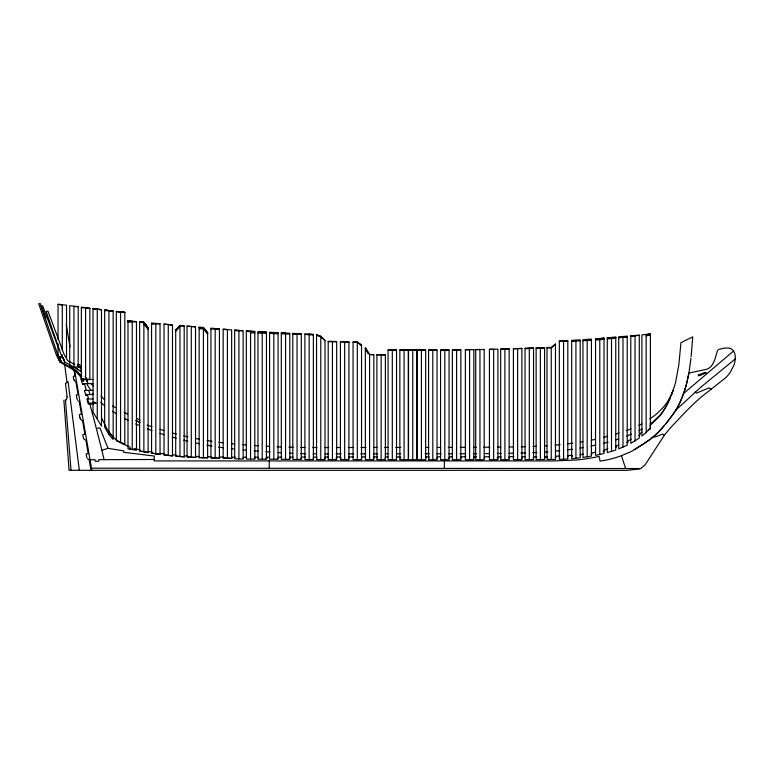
<?xml version="1.0" encoding="UTF-8"?>
<svg xmlns="http://www.w3.org/2000/svg" width="774" height="774" viewBox="0 0 774 774"><rect width="100%" height="100%" fill="white"/><g stroke="black" fill="none" stroke-linecap="round" stroke-linejoin="round"><path stroke-width="1.16" d="M429.115 457.879L429.115 456.824L426.058 456.815L426.058 457.879L425.294 457.879M67.096 396.627L66.748 398.542M211.418 457.937L211.447 456.883L207.625 456.776L207.596 457.84L206.832 457.821M74.381 369.256L91.854 470.321L626.979 470.321L639.556 468.928A8.059 8.059 0 0 0 640.214 468.686L640.562 468.531A5.321 5.321 0 0 0 640.901 468.347L644.142 465.725A12.442 12.442 0 0 0 644.732 465.106A11.039 11.039 0 0 0 645.264 464.468A24.217 24.217 0 0 0 646.048 463.384L664.392 435.201A143.577 143.577 0 0 1 672.325 425.816L686.819 410.597A210.122 210.122 0 0 1 702.26 396.211L725.76 377.664A38.777 38.777 0 0 0 727.986 375.235A31.57 31.57 0 0 0 729.35 373.503A28.067 28.067 0 0 0 730.298 372.12L733.849 365.376A14.706 14.706 0 0 0 734.342 363.867L734.72 362.309A28.899 28.899 0 0 0 735.097 360.007L735.3 357.288A15.432 15.432 0 0 0 735.271 356.195A13.235 13.235 0 0 0 735.213 355.489L734.681 353.321A11.3 11.3 0 0 0 734.352 352.567L733.413 350.912A6.24 6.24 0 0 0 733.181 350.583L733.007 350.37A5.079 5.079 0 0 0 732.726 350.061A6.076 6.076 0 0 0 732.407 349.761L732.059 349.471A9.578 9.578 0 0 0 731.682 349.19A7.963 7.963 0 0 0 731.014 348.793L730.482 348.532A7.614 7.614 0 0 0 730.095 348.387M691.134 356.524L692.73 336.864L680.946 342.65L678.856 364.699L675.683 381.969A99.962 99.962 0 0 1 674.686 385.646L669.916 398.542A99.778 99.778 0 0 1 668.678 401.329A88.062 88.062 0 0 1 667.681 403.389L667.333 404.076A70.473 70.473 0 0 1 666.269 406.098L663.753 410.326A53.387 53.387 0 0 1 662.873 411.652L661.789 413.2A62.636 62.636 0 0 1 659.941 415.638L649.734 425.923M690.959 358.207L689.005 372.488L686.538 383.817M687.554 379.705L688.899 373.058L706.323 369.353A18.025 18.025 0 0 0 707.765 368.743L708.5 368.366A11.62 11.62 0 0 0 709.168 367.969L709.777 367.544A8.882 8.882 0 0 0 710.532 366.905L711.045 366.373A10.681 10.681 0 0 0 711.383 365.976A12.442 12.442 0 0 0 711.877 365.338L712.032 365.105A18.324 18.324 0 0 0 712.806 363.877A26.655 26.655 0 0 0 713.667 362.232L714.209 361.052A32.663 32.663 0 0 0 714.944 359.213L717.237 351.367A8.166 8.166 0 0 1 717.459 350.883L717.759 350.351A4.392 4.392 0 0 1 717.943 350.08M698.283 375.003L705.143 372.323L705.956 372.72M687.302 380.789L686.315 384.639A119.041 119.041 0 0 1 685.629 387.087A116.313 116.313 0 0 1 684.893 389.516A107.228 107.228 0 0 1 684.1 391.934L683.539 393.54A106.338 106.338 0 0 1 681.768 398.204L681.12 399.771A97.621 97.621 0 0 1 680.094 402.093A82.721 82.721 0 0 1 679.001 404.396A70.589 70.589 0 0 1 677.018 408.14L673.641 413.442A111.321 111.321 0 0 1 672.161 415.512L665.447 424.239M686.248 384.891L685.793 386.526A107.867 107.867 0 0 1 685.067 388.964A113.168 113.168 0 0 1 683.742 392.989L682.262 396.956A103.88 103.88 0 0 1 680.636 400.874A86.862 86.862 0 0 1 679.582 403.186L678.063 406.215A67.522 67.522 0 0 1 677.26 407.704A62.8 62.8 0 0 1 675.973 409.901L675.063 411.333A78.929 78.929 0 0 1 673.68 413.403A85.769 85.769 0 0 1 672.693 414.787L671.697 416.151M672.77 391.451L671.9 393.705M66.738 398.562L66.429 399.268M671.31 395.175L671.697 394.198M670.507 397.139L668.591 401.503A74.391 74.391 0 0 1 667.904 402.935L667.672 403.418M667.43 403.883L667.188 404.357A59.317 59.317 0 0 1 666.443 405.76L665.93 406.689A66.187 66.187 0 0 1 664.74 408.749A65.413 65.413 0 0 1 663.095 411.323L662.757 411.826A39.58 39.58 0 0 1 660.725 414.545L652.724 422.082A72.65 72.65 0 0 1 649.957 424.046M66.322 399.461L66.022 399.945M671.184 416.828L669.142 419.537M668.63 420.205L667.033 422.256M177.827 329.008L179.955 326.28M175.708 331.291L179.955 326.028L184.193 325.999M666.008 423.542L658.693 431.844A80.08 80.08 0 0 1 656.874 433.624L653.304 436.788A82.025 82.025 0 0 1 650.653 438.906A94.254 94.254 0 0 1 649.299 439.922L642.314 444.731M664.402 425.507L662.157 428.128M648.506 429.715L650.392 429.019L650.392 334.029L641.907 334.9L641.907 436.023L646.155 432.56L650.392 427.722M661.596 428.757L661.025 429.386A95.928 95.928 0 0 1 659.322 431.195A79.809 79.809 0 0 1 658.132 432.405L656.294 434.166A79.741 79.741 0 0 1 654.398 435.859L653.711 436.449A79.712 79.712 0 0 1 651.747 438.055A86.098 86.098 0 0 1 649.725 439.603A99.74 99.74 0 0 1 648.36 440.609A119.331 119.331 0 0 1 646.28 442.07L631.342 451.465L621.445 455.673A97.34 97.34 0 0 1 600.111 461.091L599.086 456.36A163.672 163.672 0 0 1 576.611 459.998L553.845 460.917L154.113 460.917L154.297 456.05L123.666 452.297L123.753 450.865L108.012 448.339L101.868 450.265L104.103 459.659M175.708 330.121L179.955 325.486L184.193 325.844L184.193 456.815L175.708 456.167L175.708 330.034L179.955 325.486L179.955 456.515M65.925 400.061L65.268 400.11M675.789 410.181L700.412 387.532L735.213 358.981M178.252 328.176L179.955 326.618M551.243 347.526L555.48 343.869L555.48 459.437L547.005 459.504L547.005 347.468L551.243 347.526L551.243 459.485M683.539 393.54L733.52 351.067M555.48 344.324L551.243 347.913L547.005 347.836M641.965 432.095L639.498 433.914L640.117 434.765L638.86 435.665M65.49 383.565L68.083 381.698L79.335 470.321L91.051 470.321L89.049 459.437A4.983 4.983 0 0 1 88.449 459.33L87.356 458.624M635.038 440.851L639.285 438.016L639.285 335.132L630.8 335.839L630.8 443.318L635.038 440.851L635.038 335.49L630.8 335.984M642.062 444.905L634.409 449.655M631.149 439.255L627.772 441.054L628.256 441.993L626.863 442.68M641.84 423.939L640.34 424.742A75.852 75.852 0 0 1 638.831 425.516M639.063 430.557L639.827 430.18A100.852 100.852 0 0 0 642.091 429.028M646.155 336.1L650.392 334.029L647.209 334.842M718.765 349.393L723.99 348.203A29.712 29.712 0 0 1 726.399 348.029A19.872 19.872 0 0 1 727.473 348.019A16.08 16.08 0 0 1 728.431 348.068L729.824 348.3M622.983 447.091L627.221 445.166L627.221 336.129L618.745 336.864L618.745 448.843L622.983 447.091L622.983 336.487M631.371 434.108L626.669 436.052M618.687 445.06L615.833 446.143L616.201 447.14L615.485 447.401M631.071 428.912L626.292 430.654M648.273 429.802L648.98 429.541M611.518 451.377L615.756 449.965L615.756 337.125L607.28 337.861L607.28 452.606L611.518 451.377L611.518 337.493L615.756 337.406M618.697 438.935L615.475 439.98M607.89 448.881L604.242 450.004L604.542 451.019L603.062 451.455M619.036 433.005L615.785 433.991M607.648 436.333L603.546 437.426M608.151 442.109L603.217 443.376M599.782 454.435L604.02 453.448L604.02 338.132L595.545 338.789L595.545 455.335L599.782 454.435L599.782 338.47M595.293 439.361L591.143 440.213M595.786 445.079L590.804 446.105M87.114 399.636L88.468 404.115L89.929 404.115L96.363 428.506L99.923 427.877L108.012 448.339M591.055 454.203L591.81 454.067L591.626 453.032A107.925 107.925 0 0 0 593.871 452.597A107.876 107.876 0 0 0 595.37 452.287M583.306 447.488L579.958 448.049M587.185 456.815L591.423 456.089L591.423 339.089L582.938 339.68L582.938 457.444L587.185 456.815L587.185 339.389M582.803 441.702L580.287 442.099M595.545 339.418L597.663 339.089M630.8 336.448L639.285 335.258M600.837 338.596L604.02 338.132M622.983 337.116L627.221 336.516M572.412 449.181L567.371 449.849M572.741 443.173L567.69 443.812M575.933 458.295L580.181 457.802L580.181 339.854L571.696 340.386L571.696 458.692L575.933 458.295L575.933 340.125M627.221 336.884L618.745 337.793M583.315 454.241L580.277 454.561L580.374 455.615M647.567 334.339L648.98 334.184M587.185 339.912L585.067 340.144L587.185 340.047M607.28 338.973L615.756 338.074M559.796 450.71L555.577 451.126M560.105 444.644L555.045 445.118M81.367 379.531L89.842 379.483L89.842 308.091L81.367 307.191L81.367 379.531L85.604 379.057M619.81 337.087L627.221 336.477M604.02 339.293L595.545 340.038M540.358 347.961L544.596 347.584L544.596 459.514L536.121 459.553L536.121 347.816L544.596 347.536M611.518 337.841L615.756 337.483M607.28 337.861L611.518 337.503M601.901 338.606L604.02 338.441M595.545 339.118L597.663 338.954M547.973 451.774L544.596 452.016M572.741 456.263L571.976 456.321L571.899 455.267L568.097 455.528L568.164 456.583L567.4 456.631M547.431 445.698L544.896 445.863M630.8 336.245L635.038 335.974M136.466 321.732L127.991 322.168M563.569 340.86L567.806 340.618L567.806 458.972L559.331 459.33L559.331 340.86L563.569 340.86L563.569 459.185M536.972 452.471L532.744 452.674M571.696 340.947L575.933 340.734M591.423 340.337L582.938 340.715M555.181 457.308L555.945 457.27L555.887 456.215L559.708 456.012L559.766 457.066M622.983 337.048L627.221 336.854M567.806 341.247L559.331 341.382M536.43 446.308L533.044 446.443M580.181 340.792L571.696 341.102M517.642 348.513L513.404 348.668L513.404 459.65L521.889 459.621L521.889 348.348L517.642 348.513L517.642 459.64M529.3 348.058L525.053 348.223L525.053 459.611L533.538 459.562L533.538 347.903L529.3 348.058L529.3 459.582M500.672 349.161L509.147 348.822L509.147 459.669L500.672 459.688L500.672 349.093L509.147 348.881M526.117 348.677L533.538 348.358L525.053 348.464M452.364 350.032L460.84 349.751L460.84 459.717L452.364 459.717L452.364 349.867L460.84 349.829M536.121 348.184L544.596 347.952M525.12 452.964L520.883 453.09M521.889 348.552L513.404 348.784M544.47 457.715L545.235 457.695L545.206 456.641L547.499 456.573L547.528 457.627M151.559 323.929L160.034 323.774L160.034 454.396L151.936 453.196L152.11 452.151L148.337 451.513L148.163 452.558L139.871 451.019L140.084 449.984L134.134 448.475L134.134 449.471L129.993 449.471L129.993 447.062A63.071 63.071 0 0 1 121.179 442.892L116.235 439.758A38.777 38.777 0 0 1 112.511 436.333L107.17 429.289L101.5 417.737M58.05 343.83L58.05 356.853L62.288 356.756M525.42 446.675L521.183 446.762M489.429 349.335L493.667 349.258L493.667 459.698L489.429 459.698L489.429 349.335L497.905 349.171L497.905 459.688L493.667 459.698M513.259 453.254L509.021 453.332M513.559 446.898L509.321 446.966M473.843 349.625L465.368 349.684L465.368 459.717L473.843 459.708L473.843 349.558M465.368 349.761L469.605 349.693M484.185 349.49L475.71 349.529L475.71 459.708L484.185 459.698L484.185 349.413M475.71 349.606L479.948 349.548L479.948 459.708M497.45 447.111L500.846 447.072M497.15 453.487L501.388 453.438M388.064 350.138L396.54 350.071M444.818 349.954L449.055 349.906L449.055 459.708L440.58 459.708L440.58 349.983L444.818 349.954L444.818 459.708M449.055 350.071L440.58 350.148M489.826 447.188L483.885 447.227M392.302 349.906L388.064 349.935L388.064 459.659L396.54 459.669L396.54 349.887L392.302 349.906L392.302 459.669M476.262 447.275L473.717 447.295M473.417 453.661L476.813 453.641M484.437 453.593L489.526 453.554M536.808 456.776L533.75 456.786L533.75 457.85L532.986 457.85M69.708 362.958L69.708 305.72L78.184 306.649L78.184 367.04L69.708 367.05L69.708 364.041M460.153 447.362L465.242 447.343M273.822 459.214L269.584 459.234L269.584 332.22L278.059 332.704L278.059 459.253L273.822 459.214L273.822 332.472M452.529 447.391L448.291 447.411M448.833 453.757L452.229 453.748M459.853 453.719L465.793 453.699M269.487 457.182L267.194 457.182L267.194 458.247L265.666 458.247M281.707 457.134L278.65 457.144L278.659 458.208L277.131 458.208M293.162 457.105L290.105 457.115L290.115 458.169L289.35 458.179M305.382 457.076L301.56 457.086L301.57 458.14L300.805 458.14M353.505 456.931L348.919 456.95L348.919 458.005M365.725 456.892L361.903 456.902L361.903 457.966L361.139 457.966M476.465 456.776L474.181 456.786L474.181 457.85L473.417 457.85M254.211 458.285L254.975 458.285L254.975 457.221L258.032 457.211L258.032 458.276M313.025 458.111L313.789 458.111L313.789 457.047L316.073 457.047L316.837 457.047L316.847 458.102M324.48 458.082L325.244 458.082L325.244 457.018L328.292 457.008L328.302 458.073M335.935 458.053L337.464 456.989L340.521 456.979L340.521 458.034L341.286 458.034M373.358 457.927L374.123 457.927L374.123 456.873L376.416 456.863L377.18 456.863L377.18 457.918M384.813 457.898L385.578 457.898L385.578 456.844L387.871 456.834M497.092 457.763L498.62 457.753L498.62 456.699L500.913 456.689L500.913 457.753M484.108 457.811L485.637 456.747L489.458 456.728L489.458 457.792M154.161 459.475L98.753 459.679L98.704 461.217L95.308 461.285L94.95 459.688L90.026 459.708M432.801 350.003L437.039 349.993L437.039 459.708L428.564 459.708L428.564 350.003L432.801 350.003L432.801 459.708M437.039 350.158L428.564 350.158M58.05 356.853L62.288 356.843L62.288 354.802M316.905 447.546L312.667 447.546M324.529 447.527L328.766 447.527M336.4 447.527L340.637 447.517M348.261 447.507L353.35 447.498M360.984 447.478L366.063 447.469M373.697 447.459L377.083 447.449M384.717 447.449L388.103 447.449M425.4 447.449L428.796 447.44M437.271 447.43L440.658 447.43M341.189 453.874L336.1 453.883M348.813 453.854L353.05 453.845M360.684 453.835L365.763 453.825M373.397 453.816L377.635 453.816M387.803 453.806L385.259 453.806M425.1 453.796L429.338 453.796M436.971 453.787L441.209 453.777M452.026 456.824L449.733 456.824L449.733 457.889L448.214 457.889M465.774 456.815L461.198 456.815L461.198 457.879L460.433 457.879M396.278 457.879L397.797 456.815L400.09 456.815L400.09 457.879L400.855 457.879M640.562 468.531L91.487 468.183M399.848 350.061L408.324 350.071M77.661 364.496L79.703 364.496L80.825 368.898M81.26 379.492L86.417 379.492A14.909 14.716 0 0 0 85.13 376.328M93.015 379.492L86.659 379.492L87.143 381.079L86.417 381.079M82.508 383.623L93.015 383.623M84.434 390.406L93.015 390.406M85.624 394.537L93.015 394.537M86.969 398.987L93.015 398.987M95.347 402.383L93.015 402.383L94.728 403.119L93.015 402.296M88.207 403.119L96.411 403.119M89.929 404.115L93.248 404.115M395.737 447.449L400.816 447.449M396.278 453.806L400.516 453.806M325.08 453.903L328.466 453.893M246.567 457.231L243.52 457.231L243.52 458.285L242.755 458.285M508.547 457.734L509.311 457.734L509.311 456.67L513.897 456.679M344.662 459.63L348.91 459.63L348.91 341.808L340.425 341.595L340.425 459.63L344.662 459.63L344.662 341.702M421.424 459.698L421.424 349.974L408.517 349.906L408.517 459.688L416.993 459.698L416.993 349.954M404.086 349.896L399.848 349.887L399.848 459.679L408.324 459.688L408.324 349.906L404.086 349.896L404.086 459.679M69.708 366.76L73.946 366.76M69.708 366.934L73.946 366.934M440.57 456.824L437.513 456.824L437.513 457.889L436.749 457.889M332.433 459.611L336.671 459.621L336.671 341.498L328.195 341.286L328.195 459.601L332.433 459.611L332.433 341.392M408.517 350.071L416.993 350.109M309.136 459.553L313.373 459.562L313.373 334.349L304.898 333.826L304.898 459.524L309.136 459.553L309.136 334.049M417.186 350.109L425.661 349.993L425.661 459.698L417.186 459.698L417.186 349.954M421.424 350.129L425.661 350.148M235.112 457.202L232.065 457.182L232.055 458.247L231.291 458.237M262.222 459.205L266.459 459.234L266.459 332.036L257.984 331.543L257.984 459.176L262.222 459.205L262.222 331.794M316.605 453.874L313.209 453.845M305.033 447.507L300.796 447.459M525.352 456.757L522.295 456.737L522.286 457.792L521.521 457.782M227.401 458.198L231.649 458.237L231.649 329.898L223.164 329.211L223.164 458.15L227.401 458.198L227.401 329.56L223.164 329.347M250.573 459.108L254.81 459.146L254.81 331.369L246.335 330.875L246.335 459.059L250.573 459.108L250.573 331.127M199.15 328.776L203.388 328.824L207.625 333.846M226.705 458.198L229.762 458.227M225.176 458.179L225.94 458.189M224.412 458.169L223.647 458.16L223.657 457.095L219.845 457.047L219.826 458.102L218.297 458.073M376.909 354.821L385.384 354.966M292.795 334.145L301.27 334.339M215.172 458.014L219.41 458.092L219.41 328.892L210.934 328.157L210.934 457.927L215.172 458.014L215.172 328.524M369.595 354.521L373.832 354.608L373.832 459.64L365.357 459.64L365.357 347.845L369.595 354.521L369.595 459.64M214.475 458.005L216.768 458.053M238.924 458.924L243.162 459.011L243.162 330.692L234.677 330.121L234.677 458.759L238.924 458.924L238.924 330.411M250.573 332.781L254.81 332.868M328.195 341.644L336.671 341.837M340.425 341.924L348.91 342.108M305.585 453.728L300.496 453.603M213.711 457.985L212.182 457.956M215.172 329.192L219.41 329.289M353.07 342.205L357.307 342.302L361.545 345.204M289.805 334.078L281.32 333.836M357.307 342.011L353.07 341.905L353.07 459.64L361.545 459.64L361.545 344.972L357.307 342.011L357.307 459.64M79.316 470.253L69.08 470.321L63.865 400.148M73.946 306.562L78.184 306.668M219.41 329.24L210.934 328.989M293.172 447.314L288.934 447.188M257.984 332.984L266.459 333.255M345.726 342.253L348.91 342.35M190.007 457.163L196.132 457.453L196.17 456.389L199.228 456.515L199.189 457.569L207.625 457.84L207.625 332.656L203.388 327.499L199.15 327.131L199.15 457.569L200.718 457.627M205.303 457.773L201.482 457.657M297.032 333.526L292.795 333.381L292.795 459.427L301.27 459.504L301.27 333.681L297.032 333.526L297.032 459.466M254.81 331.669L246.335 331.282M292.795 333.546L301.27 333.894M278.059 333.739L269.584 333.391M224.228 329.424L227.401 329.56M281.31 446.917L277.073 446.733M285.558 333.081L289.805 333.265L289.805 459.388L281.32 459.292L281.32 332.878L285.558 333.081L285.558 459.34M373.832 354.763L369.595 354.579L365.357 348.019M292.872 453.322L289.486 453.177M260.103 331.949L266.459 332.249M191.284 457.221L195.522 457.424L195.522 326.812L187.047 326.096L187.047 456.989L191.284 457.221L191.284 326.454L187.047 326.202M139.639 322.119L143.877 322.323L148.115 327.692L148.115 452.538L139.639 450.952L139.639 321.916L143.877 322.323L148.115 327.808M304.898 334.436L313.373 334.919M269.449 446.356L266.072 446.182M646.155 432.56L646.155 334.494L650.392 334.726M189.243 457.115L187.714 457.037L187.782 455.973L184.734 455.789L184.667 456.844L182.374 456.689M281.32 332.975L285.558 333.207M281.02 452.722L277.634 452.519M273.822 332.549L278.059 332.801M258.448 445.747L254.22 445.485M270.029 452.026L265.801 451.726M246.606 444.982L242.378 444.673M181.609 456.641L176.259 456.215L176.356 455.16L172.554 454.812L172.447 455.867L166.352 455.209M81.367 307.665L85.604 307.975M309.136 334.3L313.373 334.61M258.187 451.174L253.959 450.845M104.674 310.635L106.793 310.8M85.604 308.1L89.842 308.439M109.976 311.051L113.149 311.303M164.02 324.122L172.496 324.848L172.496 455.867L164.02 454.918L164.02 324.122L168.258 324.616M246.335 331.33L250.573 331.698M165.597 455.122L164.069 454.938L164.204 453.883L160.421 453.39L160.276 454.435L151.559 453.119L151.559 323.019L160.034 323.774M246.364 450.216L242.988 449.917M234.783 444.044L231.407 443.715M139.639 321.916L143.877 322.323L148.115 328.137M132.228 321.2L136.466 321.616L136.466 450.313L127.991 448.756L127.991 320.784L132.228 321.2L132.228 449.481M124.808 312.522L117.387 311.748M234.677 330.488L238.924 330.914M234.677 330.121L242.098 330.895M191.284 326.454L195.522 326.899M234.551 449.075L231.174 448.707M108.911 310.597L113.149 311.071L113.149 439.458L108.911 434.475L104.674 427.19L104.674 310.006L113.149 311.08L104.674 310.132L108.911 310.597L108.911 434.475M98.317 309.358L101.491 309.774L93.015 308.584L93.015 412.107L101.491 426.135L101.491 309.639L93.015 308.584L97.253 309.223M116.332 311.448L124.808 312.386L124.808 444.102L116.332 440.841L116.332 311.419L124.808 312.367L120.57 311.912L120.57 442.593M58.05 339.186L58.05 304.211L66.525 305.246L66.525 356.843M222.98 442.796L218.771 442.273M223.609 447.769L218.568 447.072M172.496 325.099L168.258 324.49L168.258 455.422M212.057 441.335L207.035 440.541M127.991 320.784L132.228 321.433M646.155 334.494L650.392 335.161M199.15 327.518L201.269 327.866M211.873 446.027L206.861 445.166M199.15 327.383L201.269 327.741M58.05 304.366L62.288 305.101M170.377 325.003L172.496 325.399M199.518 439.226L195.358 438.413M199.363 443.725L195.222 442.854M93.015 308.807L95.134 309.261M151.559 323.406L153.678 323.861M187.898 436.826L183.767 435.868M187.782 441.161L183.661 440.154M127.991 320.949L130.109 321.491M176.366 434.021L172.273 432.927M176.278 438.229L172.196 437.087M164.127 430.596L160.063 429.357M164.078 434.659L160.044 433.363M151.994 426.764L147.186 425.11M152.023 430.615L147.254 428.844M316.547 335.161L320.784 336.767L325.022 340.676M320.784 336.284L316.547 334.639L316.547 459.572L325.022 459.601L325.022 340.27L320.784 336.284L320.784 459.582M316.547 334.881L320.784 336.593L322.477 338.248M140.055 422.411L135.885 420.64M139.107 422.024L139.755 422.285M138.488 421.762L136.156 420.756M139.417 425.623L135.547 423.891M127.72 414.216L124.111 412.387M128.174 420.388L124.421 418.444M74.73 364.448L67.744 360.752L64.087 354.328L48.046 311.312L46.14 311.312L61.136 354.753A59.637 58.843 0 0 1 64.735 362.058L75.291 367.795L81.686 372.207M136.901 418.453L139.949 420.127M121.179 442.892L122.892 443.841M58.253 347.584L42.754 306.02L40.993 306.02L57.808 354.753A58.843 58.621 0 0 1 61.417 362.058L76.626 370.785L81.821 376.348M45.85 318.308L40.403 303.679L38.7 303.679L56.328 354.753A58.543 58.524 0 0 1 59.927 362.058L75.136 370.794L80.341 376.358A14.609 14.609 0 0 1 81.715 379.492L81.715 380.972M711.432 389.245L709.1 387.88L696.397 393.173L695.216 392.137M75.281 367.785L77.942 369.401M116.477 413.887L112.491 411.333M77.352 365.928L81.357 368.559M77.564 366.054L81.522 368.676M112.694 405.944L115.258 407.53M84.463 439.448L84.869 439.69A2.854 2.854 0 0 0 85.169 439.816L85.885 440.019L88.207 453.661L86.175 453.903L86.591 456.65A9.259 9.259 0 0 0 86.756 457.347L86.852 457.627M359.852 344.42L361.545 345.649M78.416 400.98L78.484 401.029A4.847 4.847 0 0 0 79.229 401.474L81.493 414.235L79.374 414.506L79.596 416.209A16.225 16.225 0 0 0 79.78 417.167A13.042 13.042 0 0 0 79.896 417.66M104.509 405.634L100.833 402.422M664.227 435.423L662.67 434.021L654.611 437.175L653.953 436.246M79.993 370.146L81.57 371.665M104.248 399.442L103.145 398.349A41.012 41.012 0 0 1 101.529 396.617L100.939 395.93M74.565 380.711L74.149 380.179A5.399 5.399 0 0 1 74.004 379.899L73.956 379.802A4.122 4.122 0 0 1 73.83 379.512M113.149 436.981L110.817 434.446M84.25 439.293L83.66 438.529A5.563 5.563 0 0 1 83.476 438.103A5.989 5.989 0 0 1 83.35 437.716A7.343 7.343 0 0 1 83.224 437.271L83.176 437.039A9.356 9.356 0 0 1 83.06 436.352L82.924 434.562L84.908 434.282L82.566 420.505A4.963 4.963 0 0 1 82.179 420.408A3.928 3.928 0 0 1 81.841 420.282L81.551 420.137A2.893 2.893 0 0 1 81.222 419.934A2.748 2.748 0 0 1 80.748 419.498L80.525 419.208M93.267 385.974L91.748 384.397A34.898 34.898 0 0 0 90.713 383.42M207.625 332.704L203.388 327.499L203.388 457.715M205.507 330.759L207.625 333.41M143.877 323.996L148.115 329.405M205.507 330.943L207.625 333.671M148.115 328.263L143.877 322.323L143.877 451.774M367.166 351.899L368.376 353.679L365.357 348.629M62.162 356.369L64.426 360.752M80.38 418.976L80.215 418.618A7.208 7.208 0 0 1 80.032 418.115A8.156 8.156 0 0 1 79.896 417.66M621.445 455.673L625.644 468.57M81.183 379.879L82.537 384.33L84.685 384.33L86.156 389.99M93.015 393.211L93.422 394.537M88.768 390.406L90.026 394.537M86.804 379.492L88.052 383.623M81.609 379.821L81.996 381.079L81.609 379.492M84.56 391.122L85.885 395.533L87.646 395.533L88.449 398.61M87.462 398.987L88.7 403.119M96.363 428.506L101.868 450.265M66.245 324.693L70.028 346.907M73.811 369.121L75.001 376.135L73.307 376.358L73.511 378.322A7.643 7.643 0 0 0 73.665 378.979M705.994 372.875L699.106 375.864L698.254 375.187M64.697 364.651L67.009 382.472M65.49 383.585L67.096 396.607M65.509 400.574L71.005 470.05M673.032 390.677L673.032 390.735A54.567 54.567 0 0 1 671.755 393.85A50.61 50.61 0 0 1 671.058 395.388L669.075 399.132A51.984 51.984 0 0 1 667.285 402.016L664.779 405.431A59.772 59.772 0 0 1 663.163 407.395A54.557 54.557 0 0 1 662.031 408.653L657.165 413.374A63.72 63.72 0 0 1 655.21 415.009L654.552 415.532A73.124 73.124 0 0 1 652.521 417.06L651.834 417.554A104.345 104.345 0 0 1 649.734 419.005M540.358 347.671L540.358 459.533M504.909 348.968L504.909 459.679M469.605 349.616L469.605 459.717M456.602 349.819L456.602 459.717M444.353 460.917L444.353 468.56M412.755 349.935L412.755 459.698M381.147 354.753L381.147 459.65M269.236 460.917L269.236 468.376M155.797 323.397L155.797 453.787M97.253 309.068L97.253 418.502M89.291 379.492L86.524 379.279L86.524 380.972M85.604 307.665L85.604 379.599M83.205 379.279L83.205 380.972M83.099 379.492L83.679 381.079L83.205 379.492A14.696 14.638 0 0 0 82.905 378.621M73.946 306.233L73.946 367.031M62.288 304.733L62.288 350.187M62.452 357.133A59.434 58.785 0 0 1 64.735 362.058M85.875 377.76A14.861 14.696 0 0 1 86.224 378.612M57.808 354.753A58.969 58.65 0 0 1 61.417 362.058M80.341 376.358A14.619 14.609 0 0 1 81.715 379.492M56.328 354.753A58.582 58.543 0 0 1 59.927 362.058M90.8 390.096A141.545 141.545 0 0 1 87.123 384.62M77.613 400.148A4.421 4.421 0 0 1 77.39 399.81L77.187 399.442A4.47 4.47 0 0 1 77.023 399.074L76.249 394.924L78.164 394.692L75.794 381.34A4.073 4.073 0 0 1 75.504 381.243A4.983 4.983 0 0 1 75.184 381.118L75.107 381.079A2.912 2.912 0 0 1 74.855 380.943M73.791 379.415A5.399 5.399 0 0 1 73.617 378.883M385.384 459.659L376.909 459.65L376.909 354.666L385.384 354.84L385.384 459.659"/></g></svg>
